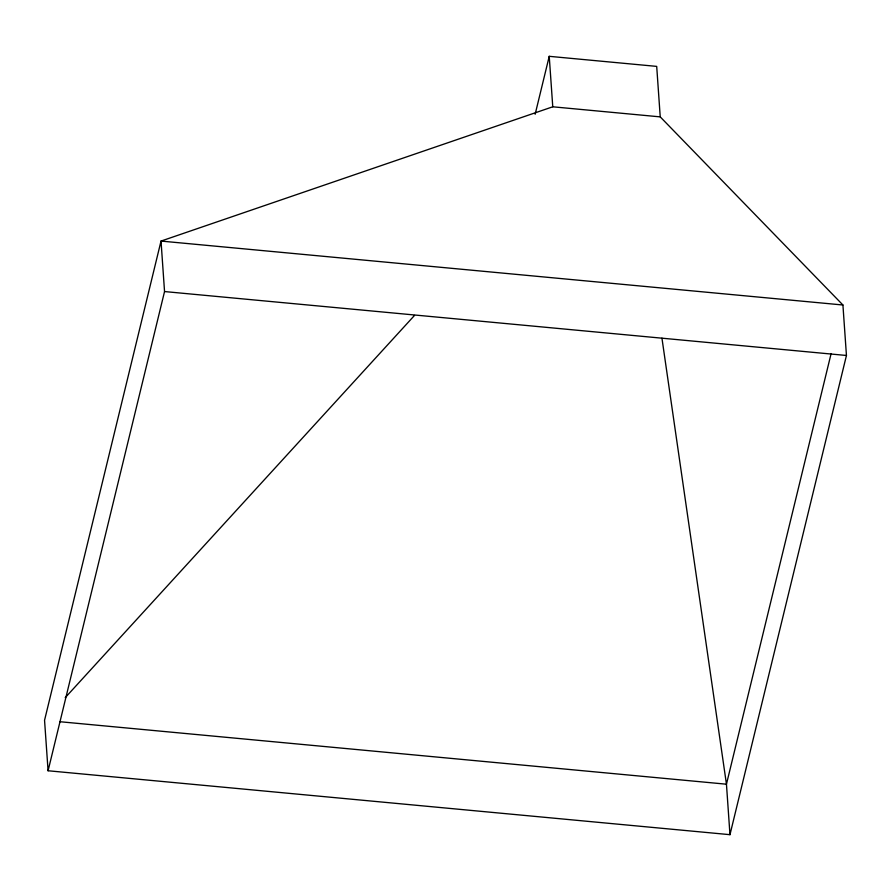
<?xml version="1.0" encoding="UTF-8"?>
<svg xmlns="http://www.w3.org/2000/svg" width="891" height="891" viewBox="0 0 891 891"><rect width="100%" height="100%" fill="white"/><g stroke="black" fill="none" stroke-linecap="round" stroke-linejoin="round"><path stroke-width="1.34" d="M48.081 770.76L164.545 291.557L161.026 241.071L552.765 106.797L660.231 116.877L842.919 305L846.45 355.476L729.974 834.678L48.081 770.76L44.55 720.273L161.026 241.071L842.919 305M535.157 114.248L549.235 56.322L656.7 66.391L660.231 116.877M831.114 353.593L726.455 784.203L729.974 834.678M65.21 697.675L414.515 315.425M164.545 291.557L846.45 355.476M59.797 721.71L726.455 784.203L661.946 338.168M549.235 56.322L552.765 106.797"/></g></svg>
